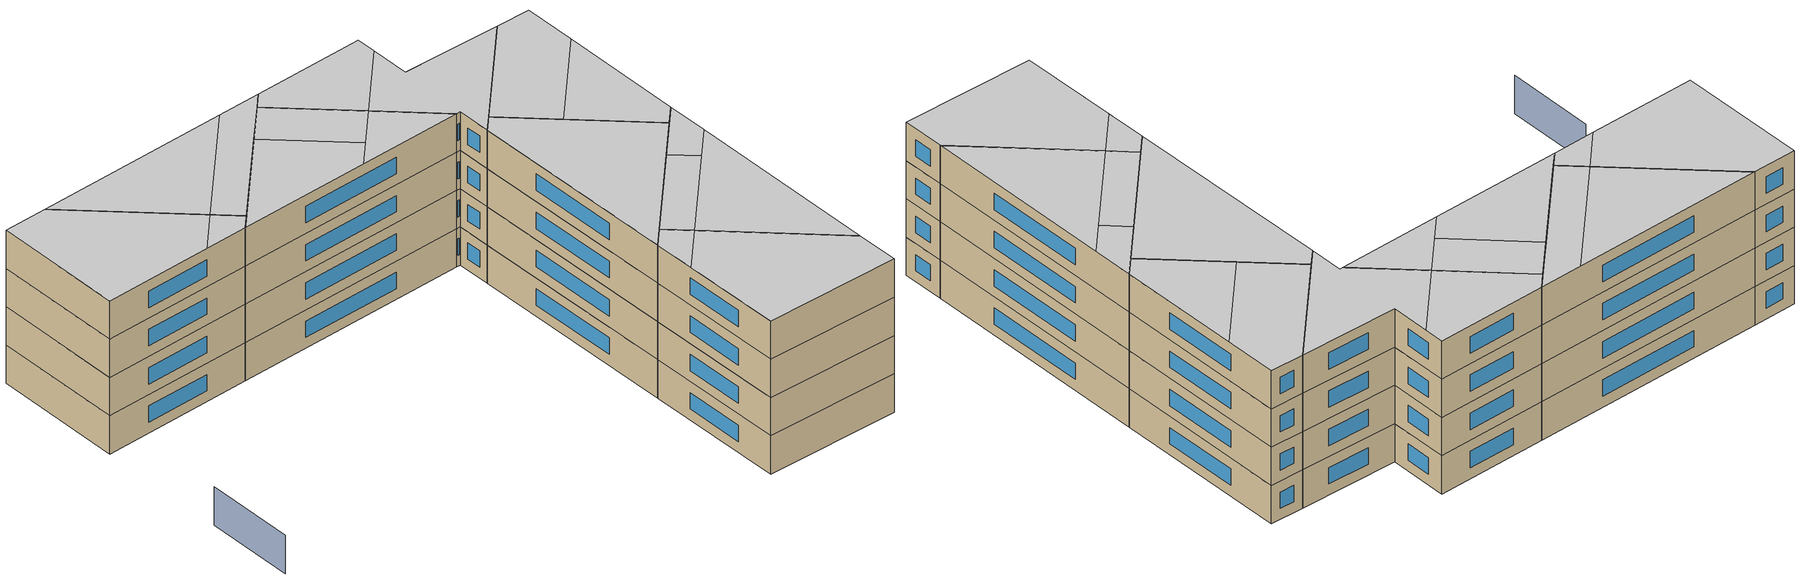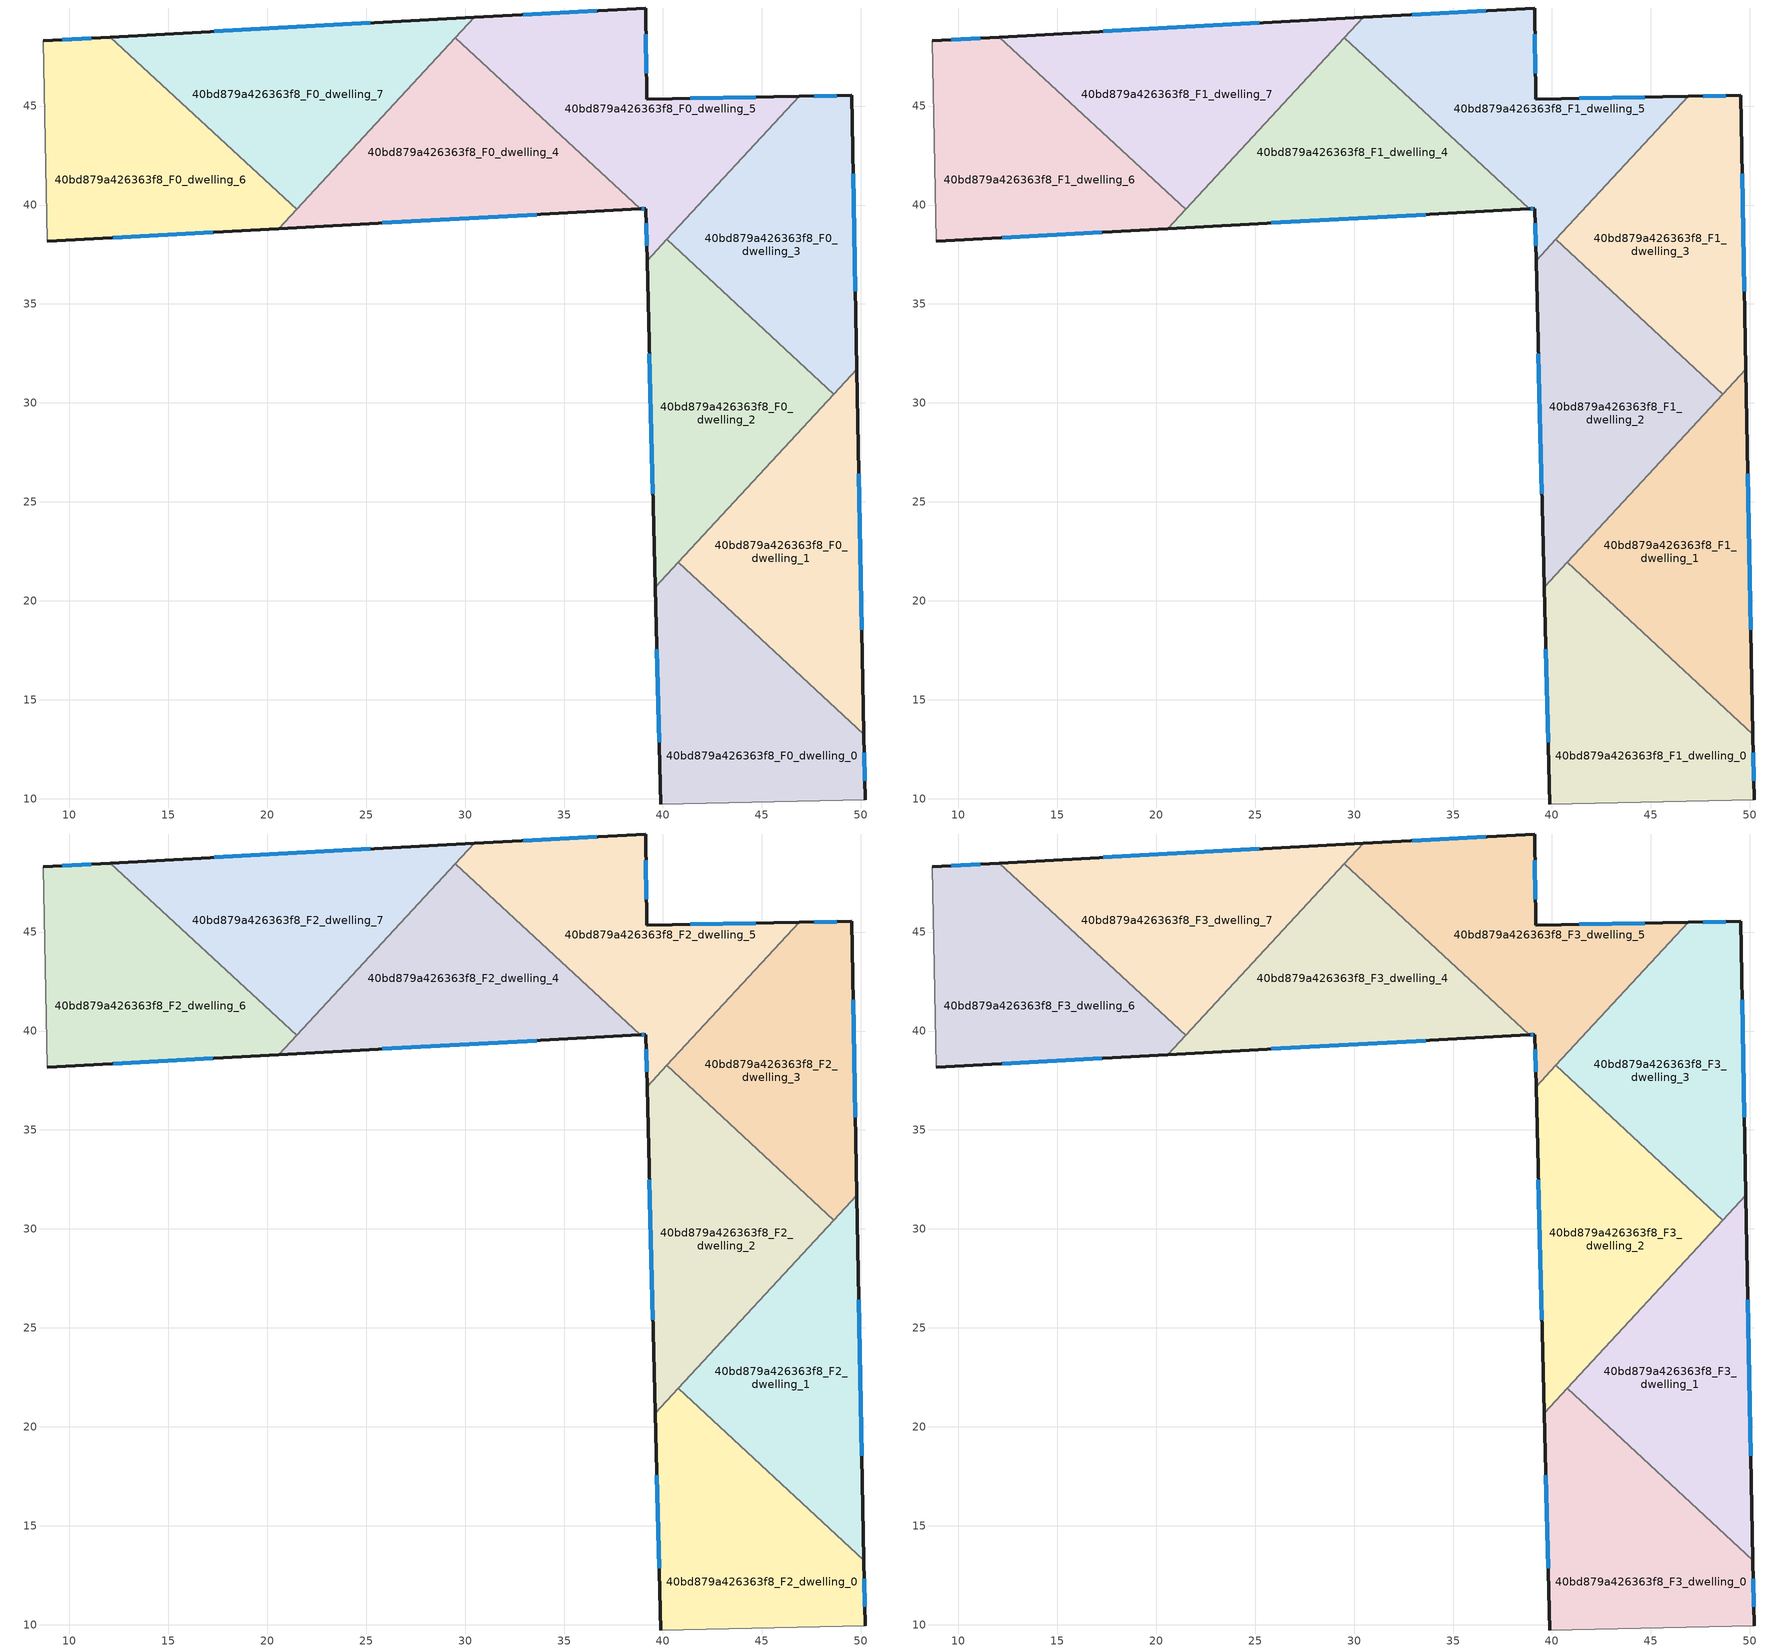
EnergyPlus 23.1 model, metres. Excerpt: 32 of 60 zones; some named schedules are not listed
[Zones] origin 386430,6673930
40bd879a426363f8_F0_dwelling_0
 floor ground (EU_floor_Construction): 50.15,13.27 50.22,9.95 39.88,9.73 39.61,20.68 40.77,21.95 z0
 wall outside (EU_wall_Construction): 50.22,9.95 50.15,13.27 / 39.61,20.68 39.88,9.73 z0:3
 wall to 40bd879a426363f8_F0_dwelling_1 (EU_wall_Construction): 50.15,13.27 40.77,21.95 z0:3
 wall adiabatic (EU_wall_Construction): 39.88,9.73 50.22,9.95 z0:3
 wall to 40bd879a426363f8_F0_dwelling_2 (EU_wall_Construction): 40.77,21.95 39.61,20.68 z0:3
 window (EU_Window_Construction): 50.2,10.9 50.17,12.32 / 39.68,17.56 39.8,12.86 z0.86:2.14
40bd879a426363f8_F0_dwelling_1
 floor ground (EU_floor_Construction): 49.8,31.7 50.15,13.27 40.77,21.95 z0
 wall outside (EU_wall_Construction): 50.15,13.27 49.8,31.7 z0:3
 wall to 40bd879a426363f8_F0_dwelling_3 (EU_wall_Construction): 49.8,31.7 48.64,30.44 z0:3
 wall to 40bd879a426363f8_F0_dwelling_2 (EU_wall_Construction): 48.64,30.44 40.77,21.95 z0:3
 window (EU_Window_Construction): 50.05,18.53 49.9,26.43 z0.86:2.14
40bd879a426363f8_F0_dwelling_2
 floor ground (EU_floor_Construction): 48.64,30.44 39.61,20.68 39.2,37.19 40.19,38.26 z0
 wall outside (EU_wall_Construction): 39.2,37.19 39.61,20.68 z0:3
 wall to 40bd879a426363f8_F0_dwelling_3 (EU_wall_Construction): 48.64,30.44 40.19,38.26 z0:3
 wall to 40bd879a426363f8_F0_dwelling_5 (EU_wall_Construction): 40.19,38.26 39.2,37.19 z0:3
 window (EU_Window_Construction): 39.32,32.48 39.49,25.4 z0.86:2.14
40bd879a426363f8_F0_dwelling_3
 floor ground (EU_floor_Construction): 49.53,45.54 49.8,31.7 48.64,30.44 40.19,38.26 46.88,45.49 z0
 wall outside (EU_wall_Construction): 49.8,31.7 49.53,45.54 46.88,45.49 z0:3
 wall to 40bd879a426363f8_F0_dwelling_5 (EU_wall_Construction): 46.88,45.49 40.19,38.26 z0:3
 window (EU_Window_Construction): 48.77,45.53 47.64,45.51 / 49.72,35.65 49.6,41.59 z0.86:2.14
40bd879a426363f8_F0_dwelling_4
 floor ground (EU_floor_Construction): 38.84,39.8 20.59,38.81 29.51,48.45 z0
 wall outside (EU_wall_Construction): 20.59,38.81 38.84,39.8 z0:3
 wall to 40bd879a426363f8_F0_dwelling_5 (EU_wall_Construction): 38.84,39.8 29.51,48.45 z0:3
 wall to 40bd879a426363f8_F0_dwelling_7 (EU_wall_Construction): 29.51,48.45 21.48,39.77 z0:3
 wall to 40bd879a426363f8_F0_dwelling_6 (EU_wall_Construction): 21.48,39.77 20.59,38.81 z0:3
 window (EU_Window_Construction): 25.81,39.09 33.63,39.52 z0.86:2.14
40bd879a426363f8_F0_dwelling_5
 floor ground (EU_floor_Construction): 46.88,45.49 39.2,37.19 39.13,39.82 38.84,39.8 29.51,48.45 30.47,49.49 39.12,49.96 39.18,45.34 z0
 wall outside (EU_wall_Construction): 38.84,39.8 39.13,39.82 39.2,37.19 / 46.88,45.49 39.18,45.34 39.12,49.96 30.47,49.49 z0:3
 wall to 40bd879a426363f8_F0_dwelling_7 (EU_wall_Construction): 30.47,49.49 29.51,48.45 z0:3
 window (EU_Window_Construction): 38.93,39.81 39.05,39.81 / 36.65,49.82 32.94,49.62 / 39.16,46.66 39.14,48.64 / 44.68,45.45 41.38,45.39 / 39.15,39.07 39.18,37.94 z0.86:2.14
40bd879a426363f8_F0_dwelling_6
 floor ground (EU_floor_Construction): 21.48,39.78 20.59,38.81 8.89,38.17 8.69,48.3 12.07,48.49 z0
 wall outside (EU_wall_Construction): 8.89,38.17 20.59,38.81 / 12.07,48.49 8.69,48.3 z0:3
 wall adiabatic (EU_wall_Construction): 8.69,48.3 8.89,38.17 z0:3
 wall to 40bd879a426363f8_F0_dwelling_7 (EU_wall_Construction): 21.48,39.78 12.07,48.49 z0:3
 window (EU_Window_Construction): 12.23,38.36 17.25,38.63 / 11.1,48.44 9.65,48.36 z0.86:2.14
40bd879a426363f8_F0_dwelling_7
 floor ground (EU_floor_Construction): 30.47,49.49 21.48,39.78 12.07,48.49 z0
 wall outside (EU_wall_Construction): 30.47,49.49 12.07,48.49 z0:3
 window (EU_Window_Construction): 25.21,49.2 17.32,48.77 z0.86:2.14
40bd879a426363f8_F1_dwelling_0
 floor to 40bd879a426363f8_F0_dwelling_0 (EU_floor_Construction): 50.15,13.27 50.22,9.95 39.88,9.73 39.61,20.68 40.77,21.95 z3
 wall outside (EU_wall_Construction): 50.22,9.95 50.15,13.27 / 39.61,20.68 39.88,9.73 z3:6
 wall to 40bd879a426363f8_F1_dwelling_1 (EU_wall_Construction): 50.15,13.27 40.77,21.95 z3:6
 wall adiabatic (EU_wall_Construction): 39.88,9.73 50.22,9.95 z3:6
 wall to 40bd879a426363f8_F1_dwelling_2 (EU_wall_Construction): 40.77,21.95 39.61,20.68 z3:6
 window (EU_Window_Construction): 50.2,10.9 50.17,12.32 / 39.68,17.56 39.8,12.86 z3.86:5.14
40bd879a426363f8_F1_dwelling_1
 floor to 40bd879a426363f8_F0_dwelling_1 (EU_floor_Construction): 49.8,31.7 50.15,13.27 40.77,21.95 z3
 wall outside (EU_wall_Construction): 50.15,13.27 49.8,31.7 z3:6
 wall to 40bd879a426363f8_F1_dwelling_3 (EU_wall_Construction): 49.8,31.7 48.64,30.44 z3:6
 wall to 40bd879a426363f8_F1_dwelling_2 (EU_wall_Construction): 48.64,30.44 40.77,21.95 z3:6
 window (EU_Window_Construction): 50.05,18.53 49.9,26.43 z3.86:5.14
40bd879a426363f8_F1_dwelling_2
 floor to 40bd879a426363f8_F0_dwelling_2 (EU_floor_Construction): 48.64,30.44 39.61,20.68 39.2,37.19 40.19,38.26 z3
 wall outside (EU_wall_Construction): 39.2,37.19 39.61,20.68 z3:6
 wall to 40bd879a426363f8_F1_dwelling_3 (EU_wall_Construction): 48.64,30.44 40.19,38.26 z3:6
 wall to 40bd879a426363f8_F1_dwelling_5 (EU_wall_Construction): 40.19,38.26 39.2,37.19 z3:6
 window (EU_Window_Construction): 39.32,32.48 39.49,25.4 z3.86:5.14
40bd879a426363f8_F1_dwelling_3
 floor to 40bd879a426363f8_F0_dwelling_3 (EU_floor_Construction): 49.53,45.54 49.8,31.7 48.64,30.44 40.19,38.26 46.88,45.49 z3
 wall outside (EU_wall_Construction): 49.8,31.7 49.53,45.54 46.88,45.49 z3:6
 wall to 40bd879a426363f8_F1_dwelling_5 (EU_wall_Construction): 46.88,45.49 40.19,38.26 z3:6
 window (EU_Window_Construction): 48.77,45.53 47.64,45.51 / 49.72,35.65 49.6,41.59 z3.86:5.14
40bd879a426363f8_F1_dwelling_4
 floor to 40bd879a426363f8_F0_dwelling_4 (EU_floor_Construction): 38.84,39.8 20.59,38.81 29.51,48.45 z3
 wall outside (EU_wall_Construction): 20.59,38.81 38.84,39.8 z3:6
 wall to 40bd879a426363f8_F1_dwelling_5 (EU_wall_Construction): 38.84,39.8 29.51,48.45 z3:6
 wall to 40bd879a426363f8_F1_dwelling_7 (EU_wall_Construction): 29.51,48.45 21.48,39.77 z3:6
 wall to 40bd879a426363f8_F1_dwelling_6 (EU_wall_Construction): 21.48,39.77 20.59,38.81 z3:6
 window (EU_Window_Construction): 25.81,39.09 33.63,39.52 z3.86:5.14
40bd879a426363f8_F1_dwelling_5
 floor to 40bd879a426363f8_F0_dwelling_5 (EU_floor_Construction): 46.88,45.49 39.2,37.19 39.13,39.82 38.84,39.8 29.51,48.45 30.47,49.49 39.12,49.96 39.18,45.34 z3
 wall outside (EU_wall_Construction): 38.84,39.8 39.13,39.82 39.2,37.19 / 46.88,45.49 39.18,45.34 39.12,49.96 30.47,49.49 z3:6
 wall to 40bd879a426363f8_F1_dwelling_7 (EU_wall_Construction): 30.47,49.49 29.51,48.45 z3:6
 window (EU_Window_Construction): 38.93,39.81 39.05,39.81 / 36.65,49.82 32.94,49.62 / 39.16,46.66 39.14,48.64 / 44.68,45.45 41.38,45.39 / 39.15,39.07 39.18,37.94 z3.86:5.14
40bd879a426363f8_F1_dwelling_6
 floor to 40bd879a426363f8_F0_dwelling_6 (EU_floor_Construction): 21.48,39.78 20.59,38.81 8.89,38.17 8.69,48.3 12.07,48.49 z3
 wall outside (EU_wall_Construction): 8.89,38.17 20.59,38.81 / 12.07,48.49 8.69,48.3 z3:6
 wall adiabatic (EU_wall_Construction): 8.69,48.3 8.89,38.17 z3:6
 wall to 40bd879a426363f8_F1_dwelling_7 (EU_wall_Construction): 21.48,39.78 12.07,48.49 z3:6
 window (EU_Window_Construction): 12.23,38.36 17.25,38.63 / 11.1,48.44 9.65,48.36 z3.86:5.14
40bd879a426363f8_F1_dwelling_7
 floor to 40bd879a426363f8_F0_dwelling_7 (EU_floor_Construction): 30.47,49.49 21.48,39.78 12.07,48.49 z3
 wall outside (EU_wall_Construction): 30.47,49.49 12.07,48.49 z3:6
 window (EU_Window_Construction): 25.21,49.2 17.32,48.77 z3.86:5.14
40bd879a426363f8_F2_dwelling_0
 floor to 40bd879a426363f8_F1_dwelling_0 (EU_floor_Construction): 50.15,13.27 50.22,9.95 39.88,9.73 39.61,20.68 40.77,21.95 z6
 wall outside (EU_wall_Construction): 50.22,9.95 50.15,13.27 / 39.61,20.68 39.88,9.73 z6:9
 wall to 40bd879a426363f8_F2_dwelling_1 (EU_wall_Construction): 50.15,13.27 40.77,21.95 z6:9
 wall adiabatic (EU_wall_Construction): 39.88,9.73 50.22,9.95 z6:9
 wall to 40bd879a426363f8_F2_dwelling_2 (EU_wall_Construction): 40.77,21.95 39.61,20.68 z6:9
 window (EU_Window_Construction): 50.2,10.9 50.17,12.32 / 39.68,17.56 39.8,12.86 z6.86:8.14
40bd879a426363f8_F2_dwelling_1
 floor to 40bd879a426363f8_F1_dwelling_1 (EU_floor_Construction): 49.8,31.7 50.15,13.27 40.77,21.95 z6
 wall outside (EU_wall_Construction): 50.15,13.27 49.8,31.7 z6:9
 wall to 40bd879a426363f8_F2_dwelling_3 (EU_wall_Construction): 49.8,31.7 48.64,30.44 z6:9
 wall to 40bd879a426363f8_F2_dwelling_2 (EU_wall_Construction): 48.64,30.44 40.77,21.95 z6:9
 window (EU_Window_Construction): 50.05,18.53 49.9,26.43 z6.86:8.14
40bd879a426363f8_F2_dwelling_2
 floor to 40bd879a426363f8_F1_dwelling_2 (EU_floor_Construction): 48.64,30.44 39.61,20.68 39.2,37.19 40.19,38.26 z6
 wall outside (EU_wall_Construction): 39.2,37.19 39.61,20.68 z6:9
 wall to 40bd879a426363f8_F2_dwelling_3 (EU_wall_Construction): 48.64,30.44 40.19,38.26 z6:9
 wall to 40bd879a426363f8_F2_dwelling_5 (EU_wall_Construction): 40.19,38.26 39.2,37.19 z6:9
 window (EU_Window_Construction): 39.32,32.48 39.49,25.4 z6.86:8.14
40bd879a426363f8_F2_dwelling_3
 floor to 40bd879a426363f8_F1_dwelling_3 (EU_floor_Construction): 49.53,45.54 49.8,31.7 48.64,30.44 40.19,38.26 46.88,45.49 z6
 wall outside (EU_wall_Construction): 49.8,31.7 49.53,45.54 46.88,45.49 z6:9
 wall to 40bd879a426363f8_F2_dwelling_5 (EU_wall_Construction): 46.88,45.49 40.19,38.26 z6:9
 window (EU_Window_Construction): 48.77,45.53 47.64,45.51 / 49.72,35.65 49.6,41.59 z6.86:8.14
40bd879a426363f8_F2_dwelling_4
 floor to 40bd879a426363f8_F1_dwelling_4 (EU_floor_Construction): 38.84,39.8 20.59,38.81 29.51,48.45 z6
 wall outside (EU_wall_Construction): 20.59,38.81 38.84,39.8 z6:9
 wall to 40bd879a426363f8_F2_dwelling_5 (EU_wall_Construction): 38.84,39.8 29.51,48.45 z6:9
 wall to 40bd879a426363f8_F2_dwelling_7 (EU_wall_Construction): 29.51,48.45 21.48,39.77 z6:9
 wall to 40bd879a426363f8_F2_dwelling_6 (EU_wall_Construction): 21.48,39.77 20.59,38.81 z6:9
 window (EU_Window_Construction): 25.81,39.09 33.63,39.52 z6.86:8.14
40bd879a426363f8_F2_dwelling_5
 floor to 40bd879a426363f8_F1_dwelling_5 (EU_floor_Construction): 46.88,45.49 39.2,37.19 39.13,39.82 38.84,39.8 29.51,48.45 30.47,49.49 39.12,49.96 39.18,45.34 z6
 wall outside (EU_wall_Construction): 38.84,39.8 39.13,39.82 39.2,37.19 / 46.88,45.49 39.18,45.34 39.12,49.96 30.47,49.49 z6:9
 wall to 40bd879a426363f8_F2_dwelling_7 (EU_wall_Construction): 30.47,49.49 29.51,48.45 z6:9
 window (EU_Window_Construction): 38.93,39.81 39.05,39.81 / 36.65,49.82 32.94,49.62 / 39.16,46.66 39.14,48.64 / 44.68,45.45 41.38,45.39 / 39.15,39.07 39.18,37.94 z6.86:8.14
40bd879a426363f8_F2_dwelling_6
 floor to 40bd879a426363f8_F1_dwelling_6 (EU_floor_Construction): 21.48,39.78 20.59,38.81 8.89,38.17 8.69,48.3 12.07,48.49 z6
 wall outside (EU_wall_Construction): 8.89,38.17 20.59,38.81 / 12.07,48.49 8.69,48.3 z6:9
 wall adiabatic (EU_wall_Construction): 8.69,48.3 8.89,38.17 z6:9
 wall to 40bd879a426363f8_F2_dwelling_7 (EU_wall_Construction): 21.48,39.78 12.07,48.49 z6:9
 window (EU_Window_Construction): 12.23,38.36 17.25,38.63 / 11.1,48.44 9.65,48.36 z6.86:8.14
40bd879a426363f8_F2_dwelling_7
 floor to 40bd879a426363f8_F1_dwelling_7 (EU_floor_Construction): 30.47,49.49 21.48,39.78 12.07,48.49 z6
 wall outside (EU_wall_Construction): 30.47,49.49 12.07,48.49 z6:9
 window (EU_Window_Construction): 25.21,49.2 17.32,48.77 z6.86:8.14
40bd879a426363f8_F3_dwelling_0
 floor to 40bd879a426363f8_F2_dwelling_0 (EU_floor_Construction): 50.15,13.27 50.22,9.95 39.88,9.73 39.61,20.68 40.77,21.95 z9
 wall outside (EU_wall_Construction): 50.22,9.95 50.15,13.27 / 39.61,20.68 39.88,9.73 z9:12
 wall to 40bd879a426363f8_F3_dwelling_1 (EU_wall_Construction): 50.15,13.27 40.77,21.95 z9:12
 wall adiabatic (EU_wall_Construction): 39.88,9.73 50.22,9.95 z9:12
 wall to 40bd879a426363f8_F3_dwelling_2 (EU_wall_Construction): 40.77,21.95 39.61,20.68 z9:12
 window (EU_Window_Construction): 50.2,10.9 50.17,12.32 / 39.68,17.56 39.8,12.86 z9.86:11.14
 ceiling to 40bd879a426363f8_F4_dwelling_0 (EU_floor_Construction): 50.22,9.95 50.15,13.27 42.44,20.41 39.69,17.44 39.88,9.73 z12
 ceiling to 40bd879a426363f8_F4_dwelling_1 (EU_floor_Construction): 39.69,17.44 42.44,20.41 40.77,21.95 39.61,20.68 z12
40bd879a426363f8_F3_dwelling_1
 floor to 40bd879a426363f8_F2_dwelling_1 (EU_floor_Construction): 49.8,31.7 50.15,13.27 40.77,21.95 z9
 wall outside (EU_wall_Construction): 50.15,13.27 49.8,31.7 z9:12
 wall to 40bd879a426363f8_F3_dwelling_3 (EU_wall_Construction): 49.8,31.7 48.64,30.44 z9:12
 wall to 40bd879a426363f8_F3_dwelling_2 (EU_wall_Construction): 48.64,30.44 40.77,21.95 z9:12
 window (EU_Window_Construction): 50.05,18.53 49.9,26.43 z9.86:11.14
 ceiling to 40bd879a426363f8_F4_dwelling_0 (EU_floor_Construction): 50.15,13.27 49.86,28.43 42.44,20.41 z12
 ceiling to 40bd879a426363f8_F4_dwelling_2 (EU_floor_Construction): 47.95,26.36 49.86,28.43 49.8,31.7 46.28,27.9 z12
 ceiling to 40bd879a426363f8_F4_dwelling_1 (EU_floor_Construction): 42.44,20.41 47.95,26.36 46.28,27.9 40.77,21.95 z12
40bd879a426363f8_F3_dwelling_2
 floor to 40bd879a426363f8_F2_dwelling_2 (EU_floor_Construction): 48.64,30.44 39.61,20.68 39.2,37.19 40.19,38.26 z9
 wall outside (EU_wall_Construction): 39.2,37.19 39.61,20.68 z9:12
 wall to 40bd879a426363f8_F3_dwelling_3 (EU_wall_Construction): 48.64,30.44 40.19,38.26 z9:12
 wall to 40bd879a426363f8_F3_dwelling_5 (EU_wall_Construction): 40.19,38.26 39.2,37.19 z9:12
 window (EU_Window_Construction): 39.32,32.48 39.49,25.4 z9.86:11.14
 ceiling adiabatic (EU_roof_Construction): 39.61,20.68 48.64,30.44 40.19,38.26 39.2,37.19 z12
40bd879a426363f8_F3_dwelling_3
 floor to 40bd879a426363f8_F2_dwelling_3 (EU_floor_Construction): 49.53,45.54 49.8,31.7 48.64,30.44 40.19,38.26 46.88,45.49 z9
 wall outside (EU_wall_Construction): 49.8,31.7 49.53,45.54 46.88,45.49 z9:12
 wall to 40bd879a426363f8_F3_dwelling_5 (EU_wall_Construction): 46.88,45.49 40.19,38.26 z9:12
 window (EU_Window_Construction): 48.77,45.53 47.64,45.51 / 49.72,35.65 49.6,41.59 z9.86:11.14
 ceiling to 40bd879a426363f8_F4_dwelling_3 (EU_floor_Construction): 43.67,35.04 49.61,41.46 49.53,45.54 46.88,45.49 40.19,38.26 z12
 ceiling adiabatic (EU_roof_Construction): 48.64,30.44 49.8,31.7 49.61,41.46 43.67,35.04 z12
40bd879a426363f8_F3_dwelling_4
 floor to 40bd879a426363f8_F2_dwelling_4 (EU_floor_Construction): 38.84,39.8 20.59,38.81 29.51,48.45 z9
 wall outside (EU_wall_Construction): 20.59,38.81 38.84,39.8 z9:12
 wall to 40bd879a426363f8_F3_dwelling_5 (EU_wall_Construction): 38.84,39.8 29.51,48.45 z9:12
 wall to 40bd879a426363f8_F3_dwelling_7 (EU_wall_Construction): 29.51,48.45 21.48,39.77 z9:12
 wall to 40bd879a426363f8_F3_dwelling_6 (EU_wall_Construction): 21.48,39.77 20.59,38.81 z9:12
 window (EU_Window_Construction): 25.81,39.09 33.63,39.52 z9.86:11.14
 ceiling to 40bd879a426363f8_F4_dwelling_4 (EU_floor_Construction): 30.75,39.36 32.35,41.09 27.15,45.9 20.59,38.81 z12
 ceiling to 40bd879a426363f8_F4_dwelling_5 (EU_floor_Construction): 32.35,41.09 34.7,43.63 29.51,48.45 27.15,45.9 z12
 ceiling to 40bd879a426363f8_F4_dwelling_3 (EU_floor_Construction): 38.84,39.8 34.7,43.63 30.75,39.36 z12
40bd879a426363f8_F3_dwelling_5
 floor to 40bd879a426363f8_F2_dwelling_5 (EU_floor_Construction): 46.88,45.49 39.2,37.19 39.13,39.82 38.84,39.8 29.51,48.45 30.47,49.49 39.12,49.96 39.18,45.34 z9
 wall outside (EU_wall_Construction): 38.84,39.8 39.13,39.82 39.2,37.19 / 46.88,45.49 39.18,45.34 39.12,49.96 30.47,49.49 z9:12
 wall to 40bd879a426363f8_F3_dwelling_7 (EU_wall_Construction): 30.47,49.49 29.51,48.45 z9:12
 window (EU_Window_Construction): 38.93,39.81 39.05,39.81 / 36.65,49.82 32.94,49.62 / 39.16,46.66 39.14,48.64 / 44.68,45.45 41.38,45.39 / 39.15,39.07 39.18,37.94 z9.86:11.14
 ceiling to 40bd879a426363f8_F4_dwelling_5 (EU_floor_Construction): 34.7,43.63 39.14,48.43 39.12,49.96 30.47,49.49 29.51,48.45 z12
 ceiling to 40bd879a426363f8_F4_dwelling_3 (EU_floor_Construction): 39.2,37.19 46.88,45.49 39.18,45.34 39.14,48.43 34.7,43.63 38.84,39.8 39.13,39.82 z12
40bd879a426363f8_F3_dwelling_6
 floor to 40bd879a426363f8_F2_dwelling_6 (EU_floor_Construction): 21.48,39.78 20.59,38.81 8.89,38.17 8.69,48.3 12.07,48.49 z9
 wall outside (EU_wall_Construction): 8.89,38.17 20.59,38.81 / 12.07,48.49 8.69,48.3 z9:12
 wall adiabatic (EU_wall_Construction): 8.69,48.3 8.89,38.17 z9:12
 wall to 40bd879a426363f8_F3_dwelling_7 (EU_wall_Construction): 21.48,39.78 12.07,48.49 z9:12
 window (EU_Window_Construction): 12.23,38.36 17.25,38.63 / 11.1,48.44 9.65,48.36 z9.86:11.14
 ceiling to 40bd879a426363f8_F4_dwelling_6 (EU_floor_Construction): 17.24,38.63 19.77,41.36 12.07,48.49 8.69,48.3 8.89,38.17 z12
 ceiling to 40bd879a426363f8_F4_dwelling_4 (EU_floor_Construction): 20.59,38.81 21.48,39.78 19.77,41.36 17.24,38.63 z12
40bd879a426363f8_F3_dwelling_7
 floor to 40bd879a426363f8_F2_dwelling_7 (EU_floor_Construction): 30.47,49.49 21.48,39.78 12.07,48.49 z9
 wall outside (EU_wall_Construction): 30.47,49.49 12.07,48.49 z9:12
 window (EU_Window_Construction): 25.21,49.2 17.32,48.77 z9.86:11.14
 ceiling to 40bd879a426363f8_F4_dwelling_6 (EU_floor_Construction): 19.77,41.36 27.12,49.31 12.07,48.49 z12
 ceiling adiabatic (EU_roof_Construction): 21.48,39.78 30.47,49.49 27.12,49.31 19.77,41.36 z12
shading: 9.09,28.03 9.22,21.07 z0:3
[Building]
EU S2 Campaign: North Axis=0; Terrain=City; Solar Distribution=FullExterior
[Site:Location]
Helsinki-Vantaa.AP: Latitude=60.317; Longitude=24.963; Time Zone=2; Elevation=54.6
[SizingPeriod:WeatherFileDays]
AnnualSizingPeriod: Begin Month=1; Begin Day of Month=1; End Month=12; End Day of Month=31; Day of Week for Start Day=Monday; Use Weather File Daylight Saving Period=No; Use Weather File Rain and Snow Indicators=No
[MATERIAL]
EU_InternalMass_Material: Roughness=MediumRough; Thickness=0.1; Conductivity=1; Density=1800; Specific Heat=900; Thermal Absorptance=0.9; Solar Absorptance=0.7; Visible Absorptance=0.7
[MATERIAL:NOMASS] Roughness=MediumRough; Thermal Absorptance=0.9; Solar Absorptance=0.7; Visible Absorptance=0.7
Name | Thermal Resistance
EU_wall_NoMass | 1.10183
EU_roof_NoMass; EU_floor_NoMass | 1.70606
[WINDOWMATERIAL:SIMPLEGLAZINGSYSTEM]
EU_Window_SimpleGlazing: UFactor=3.11035; Solar Heat Gain Coefficient=0.8; Visible Transmittance=0.8
[CONSTRUCTION]
EU_wall_Construction: EU_wall_NoMass
EU_roof_Construction: EU_roof_NoMass
EU_floor_Construction: EU_floor_NoMass
EU_Window_Construction: EU_Window_SimpleGlazing
EU_InternalMass_Construction: EU_InternalMass_Material
[ZONE] Type=1; Multiplier=1; Ceiling Height=autocalculate; Floor Area=autocalculate; Part of Total Floor Area=Yes
Name | Volume
40bd879a426363f8_F0_dwelling_0; 40bd879a426363f8_F1_dwelling_0; 40bd879a426363f8_F2_dwelling_0; 40bd879a426363f8_F3_dwelling_0 | 254.683
40bd879a426363f8_F0_dwelling_1; 40bd879a426363f8_F1_dwelling_1; 40bd879a426363f8_F2_dwelling_1; 40bd879a426363f8_F3_dwelling_1 | 254.635
40bd879a426363f8_F0_dwelling_2; 40bd879a426363f8_F1_dwelling_2; 40bd879a426363f8_F2_dwelling_2; 40bd879a426363f8_F3_dwelling_2 | 254.678
40bd879a426363f8_F0_dwelling_3; 40bd879a426363f8_F1_dwelling_3; 40bd879a426363f8_F2_dwelling_3; 40bd879a426363f8_F3_dwelling_3; 40bd879a426363f8_F0_dwelling_7; 40bd879a426363f8_F1_dwelling_7; 40bd879a426363f8_F2_dwelling_7; 40bd879a426363f8_F3_dwelling_7 | 254.64
40bd879a426363f8_F0_dwelling_4; 40bd879a426363f8_F1_dwelling_4; 40bd879a426363f8_F2_dwelling_4; 40bd879a426363f8_F3_dwelling_4 | 250.55
40bd879a426363f8_F0_dwelling_5; 40bd879a426363f8_F1_dwelling_5; 40bd879a426363f8_F2_dwelling_5; 40bd879a426363f8_F3_dwelling_5 | 258.778
40bd879a426363f8_F0_dwelling_6; 40bd879a426363f8_F1_dwelling_6; 40bd879a426363f8_F2_dwelling_6; 40bd879a426363f8_F3_dwelling_6 | 254.648
[INTERNALMASS] Construction=EU_InternalMass_Construction
Name | Zone or ZoneList | Surface Area
40bd879a426363f8_F0_dwelling_0_EU_InternalMass | 40bd879a426363f8_F0_dwelling_0 | 84.8946
40bd879a426363f8_F0_dwelling_1_EU_InternalMass | 40bd879a426363f8_F0_dwelling_1 | 84.8785
40bd879a426363f8_F0_dwelling_2_EU_InternalMass | 40bd879a426363f8_F0_dwelling_2 | 84.8929
40bd879a426363f8_F0_dwelling_3_EU_InternalMass | 40bd879a426363f8_F0_dwelling_3 | 84.8802
40bd879a426363f8_F0_dwelling_4_EU_InternalMass | 40bd879a426363f8_F0_dwelling_4 | 83.5165
40bd879a426363f8_F0_dwelling_5_EU_InternalMass | 40bd879a426363f8_F0_dwelling_5 | 86.259
40bd879a426363f8_F0_dwelling_6_EU_InternalMass | 40bd879a426363f8_F0_dwelling_6 | 84.8827
40bd879a426363f8_F0_dwelling_7_EU_InternalMass | 40bd879a426363f8_F0_dwelling_7 | 84.8803
40bd879a426363f8_F1_dwelling_0_EU_InternalMass | 40bd879a426363f8_F1_dwelling_0 | 84.8946
40bd879a426363f8_F1_dwelling_1_EU_InternalMass | 40bd879a426363f8_F1_dwelling_1 | 84.8785
40bd879a426363f8_F1_dwelling_2_EU_InternalMass | 40bd879a426363f8_F1_dwelling_2 | 84.8929
40bd879a426363f8_F1_dwelling_3_EU_InternalMass | 40bd879a426363f8_F1_dwelling_3 | 84.8802
40bd879a426363f8_F1_dwelling_4_EU_InternalMass | 40bd879a426363f8_F1_dwelling_4 | 83.5165
40bd879a426363f8_F1_dwelling_5_EU_InternalMass | 40bd879a426363f8_F1_dwelling_5 | 86.259
40bd879a426363f8_F1_dwelling_6_EU_InternalMass | 40bd879a426363f8_F1_dwelling_6 | 84.8827
40bd879a426363f8_F1_dwelling_7_EU_InternalMass | 40bd879a426363f8_F1_dwelling_7 | 84.8803
40bd879a426363f8_F2_dwelling_0_EU_InternalMass | 40bd879a426363f8_F2_dwelling_0 | 84.8946
40bd879a426363f8_F2_dwelling_1_EU_InternalMass | 40bd879a426363f8_F2_dwelling_1 | 84.8785
40bd879a426363f8_F2_dwelling_2_EU_InternalMass | 40bd879a426363f8_F2_dwelling_2 | 84.8929
40bd879a426363f8_F2_dwelling_3_EU_InternalMass | 40bd879a426363f8_F2_dwelling_3 | 84.8802
40bd879a426363f8_F2_dwelling_4_EU_InternalMass | 40bd879a426363f8_F2_dwelling_4 | 83.5165
40bd879a426363f8_F2_dwelling_5_EU_InternalMass | 40bd879a426363f8_F2_dwelling_5 | 86.259
40bd879a426363f8_F2_dwelling_6_EU_InternalMass | 40bd879a426363f8_F2_dwelling_6 | 84.8827
40bd879a426363f8_F2_dwelling_7_EU_InternalMass | 40bd879a426363f8_F2_dwelling_7 | 84.8803
40bd879a426363f8_F3_dwelling_0_EU_InternalMass | 40bd879a426363f8_F3_dwelling_0 | 84.8946
40bd879a426363f8_F3_dwelling_1_EU_InternalMass | 40bd879a426363f8_F3_dwelling_1 | 84.8785
40bd879a426363f8_F3_dwelling_2_EU_InternalMass | 40bd879a426363f8_F3_dwelling_2 | 84.8929
40bd879a426363f8_F3_dwelling_3_EU_InternalMass | 40bd879a426363f8_F3_dwelling_3 | 84.8802
40bd879a426363f8_F3_dwelling_4_EU_InternalMass | 40bd879a426363f8_F3_dwelling_4 | 83.5165
40bd879a426363f8_F3_dwelling_5_EU_InternalMass | 40bd879a426363f8_F3_dwelling_5 | 86.259
40bd879a426363f8_F3_dwelling_6_EU_InternalMass | 40bd879a426363f8_F3_dwelling_6 | 84.8827
40bd879a426363f8_F3_dwelling_7_EU_InternalMass | 40bd879a426363f8_F3_dwelling_7 | 84.8803
[OTHEREQUIPMENT] Fuel Type=Electricity; Design Level Calculation Method=Watts/Area; Power per Zone Floor Area=1; Fraction Latent=0; Fraction Radiant=0; Fraction Lost=0; Carbon Dioxide Generation Rate=0; EndUse Subcategory=EU_Step8_InternalGains
Name | Zone or ZoneList or Space or SpaceList | Schedule
EU_Step8_InternalGain_40bd879a426363f8_F0_dwelling_0_f000 | 40bd879a426363f8_F0_dwelling_0 | EU_Step8_GainSchedule_40bd879a426363f8_F0_dwelling_0_f000
EU_Step8_InternalGain_40bd879a426363f8_F0_dwelling_1_f000 | 40bd879a426363f8_F0_dwelling_1 | EU_Step8_GainSchedule_40bd879a426363f8_F0_dwelling_1_f000
EU_Step8_InternalGain_40bd879a426363f8_F0_dwelling_2_f000 | 40bd879a426363f8_F0_dwelling_2 | EU_Step8_GainSchedule_40bd879a426363f8_F0_dwelling_2_f000
EU_Step8_InternalGain_40bd879a426363f8_F0_dwelling_3_f000 | 40bd879a426363f8_F0_dwelling_3 | EU_Step8_GainSchedule_40bd879a426363f8_F0_dwelling_3_f000
EU_Step8_InternalGain_40bd879a426363f8_F0_dwelling_4_f000 | 40bd879a426363f8_F0_dwelling_4 | EU_Step8_GainSchedule_40bd879a426363f8_F0_dwelling_4_f000
EU_Step8_InternalGain_40bd879a426363f8_F0_dwelling_5_f000 | 40bd879a426363f8_F0_dwelling_5 | EU_Step8_GainSchedule_40bd879a426363f8_F0_dwelling_5_f000
EU_Step8_InternalGain_40bd879a426363f8_F0_dwelling_6_f000 | 40bd879a426363f8_F0_dwelling_6 | EU_Step8_GainSchedule_40bd879a426363f8_F0_dwelling_6_f000
EU_Step8_InternalGain_40bd879a426363f8_F0_dwelling_7_f000 | 40bd879a426363f8_F0_dwelling_7 | EU_Step8_GainSchedule_40bd879a426363f8_F0_dwelling_7_f000
EU_Step8_InternalGain_40bd879a426363f8_F1_dwelling_0_f000 | 40bd879a426363f8_F1_dwelling_0 | EU_Step8_GainSchedule_40bd879a426363f8_F1_dwelling_0_f000
EU_Step8_InternalGain_40bd879a426363f8_F1_dwelling_1_f000 | 40bd879a426363f8_F1_dwelling_1 | EU_Step8_GainSchedule_40bd879a426363f8_F1_dwelling_1_f000
EU_Step8_InternalGain_40bd879a426363f8_F1_dwelling_2_f000 | 40bd879a426363f8_F1_dwelling_2 | EU_Step8_GainSchedule_40bd879a426363f8_F1_dwelling_2_f000
EU_Step8_InternalGain_40bd879a426363f8_F1_dwelling_3_f000 | 40bd879a426363f8_F1_dwelling_3 | EU_Step8_GainSchedule_40bd879a426363f8_F1_dwelling_3_f000
EU_Step8_InternalGain_40bd879a426363f8_F1_dwelling_4_f000 | 40bd879a426363f8_F1_dwelling_4 | EU_Step8_GainSchedule_40bd879a426363f8_F1_dwelling_4_f000
EU_Step8_InternalGain_40bd879a426363f8_F1_dwelling_5_f000 | 40bd879a426363f8_F1_dwelling_5 | EU_Step8_GainSchedule_40bd879a426363f8_F1_dwelling_5_f000
EU_Step8_InternalGain_40bd879a426363f8_F1_dwelling_6_f000 | 40bd879a426363f8_F1_dwelling_6 | EU_Step8_GainSchedule_40bd879a426363f8_F1_dwelling_6_f000
EU_Step8_InternalGain_40bd879a426363f8_F1_dwelling_7_f000 | 40bd879a426363f8_F1_dwelling_7 | EU_Step8_GainSchedule_40bd879a426363f8_F1_dwelling_7_f000
EU_Step8_InternalGain_40bd879a426363f8_F2_dwelling_0_f000 | 40bd879a426363f8_F2_dwelling_0 | EU_Step8_GainSchedule_40bd879a426363f8_F2_dwelling_0_f000
EU_Step8_InternalGain_40bd879a426363f8_F2_dwelling_1_f000 | 40bd879a426363f8_F2_dwelling_1 | EU_Step8_GainSchedule_40bd879a426363f8_F2_dwelling_1_f000
EU_Step8_InternalGain_40bd879a426363f8_F2_dwelling_2_f000 | 40bd879a426363f8_F2_dwelling_2 | EU_Step8_GainSchedule_40bd879a426363f8_F2_dwelling_2_f000
EU_Step8_InternalGain_40bd879a426363f8_F2_dwelling_3_f000 | 40bd879a426363f8_F2_dwelling_3 | EU_Step8_GainSchedule_40bd879a426363f8_F2_dwelling_3_f000
EU_Step8_InternalGain_40bd879a426363f8_F2_dwelling_4_f000 | 40bd879a426363f8_F2_dwelling_4 | EU_Step8_GainSchedule_40bd879a426363f8_F2_dwelling_4_f000
EU_Step8_InternalGain_40bd879a426363f8_F2_dwelling_5_f000 | 40bd879a426363f8_F2_dwelling_5 | EU_Step8_GainSchedule_40bd879a426363f8_F2_dwelling_5_f000
EU_Step8_InternalGain_40bd879a426363f8_F2_dwelling_6_f000 | 40bd879a426363f8_F2_dwelling_6 | EU_Step8_GainSchedule_40bd879a426363f8_F2_dwelling_6_f000
EU_Step8_InternalGain_40bd879a426363f8_F2_dwelling_7_f000 | 40bd879a426363f8_F2_dwelling_7 | EU_Step8_GainSchedule_40bd879a426363f8_F2_dwelling_7_f000
EU_Step8_InternalGain_40bd879a426363f8_F3_dwelling_0_f000 | 40bd879a426363f8_F3_dwelling_0 | EU_Step8_GainSchedule_40bd879a426363f8_F3_dwelling_0_f000
EU_Step8_InternalGain_40bd879a426363f8_F3_dwelling_1_f000 | 40bd879a426363f8_F3_dwelling_1 | EU_Step8_GainSchedule_40bd879a426363f8_F3_dwelling_1_f000
EU_Step8_InternalGain_40bd879a426363f8_F3_dwelling_2_f000 | 40bd879a426363f8_F3_dwelling_2 | EU_Step8_GainSchedule_40bd879a426363f8_F3_dwelling_2_f000
EU_Step8_InternalGain_40bd879a426363f8_F3_dwelling_3_f000 | 40bd879a426363f8_F3_dwelling_3 | EU_Step8_GainSchedule_40bd879a426363f8_F3_dwelling_3_f000
EU_Step8_InternalGain_40bd879a426363f8_F3_dwelling_4_f000 | 40bd879a426363f8_F3_dwelling_4 | EU_Step8_GainSchedule_40bd879a426363f8_F3_dwelling_4_f000
EU_Step8_InternalGain_40bd879a426363f8_F3_dwelling_5_f000 | 40bd879a426363f8_F3_dwelling_5 | EU_Step8_GainSchedule_40bd879a426363f8_F3_dwelling_5_f000
EU_Step8_InternalGain_40bd879a426363f8_F3_dwelling_6_f000 | 40bd879a426363f8_F3_dwelling_6 | EU_Step8_GainSchedule_40bd879a426363f8_F3_dwelling_6_f000
EU_Step8_InternalGain_40bd879a426363f8_F3_dwelling_7_f000 | 40bd879a426363f8_F3_dwelling_7 | EU_Step8_GainSchedule_40bd879a426363f8_F3_dwelling_7_f000
[ZONEVENTILATION:DESIGNFLOWRATE] Schedule=EU_AlwaysOn; Design Flow Rate Calculation Method=AirChanges/Hour; Air Changes per Hour=0.756316; Ventilation Type=Natural; Fan Pressure Rise=0; Fan Total Efficiency=1; Constant Term Coefficient=1; Temperature Term Coefficient=0; Velocity Term Coefficient=0; Velocity Squared Term Coefficient=0; Minimum Indoor Temperature=-100; Maximum Indoor Temperature=100; Delta Temperature=-100; Minimum Outdoor Temperature=-100; Maximum Outdoor Temperature=100; Maximum Wind Speed=40
Name | Zone or ZoneList or Space or SpaceList
EU_ConstantAir_40bd879a426363f8_F0_dwelling_0 | 40bd879a426363f8_F0_dwelling_0
EU_ConstantAir_40bd879a426363f8_F0_dwelling_1 | 40bd879a426363f8_F0_dwelling_1
EU_ConstantAir_40bd879a426363f8_F0_dwelling_2 | 40bd879a426363f8_F0_dwelling_2
EU_ConstantAir_40bd879a426363f8_F0_dwelling_3 | 40bd879a426363f8_F0_dwelling_3
EU_ConstantAir_40bd879a426363f8_F0_dwelling_4 | 40bd879a426363f8_F0_dwelling_4
EU_ConstantAir_40bd879a426363f8_F0_dwelling_5 | 40bd879a426363f8_F0_dwelling_5
EU_ConstantAir_40bd879a426363f8_F0_dwelling_6 | 40bd879a426363f8_F0_dwelling_6
EU_ConstantAir_40bd879a426363f8_F0_dwelling_7 | 40bd879a426363f8_F0_dwelling_7
EU_ConstantAir_40bd879a426363f8_F1_dwelling_0 | 40bd879a426363f8_F1_dwelling_0
EU_ConstantAir_40bd879a426363f8_F1_dwelling_1 | 40bd879a426363f8_F1_dwelling_1
EU_ConstantAir_40bd879a426363f8_F1_dwelling_2 | 40bd879a426363f8_F1_dwelling_2
EU_ConstantAir_40bd879a426363f8_F1_dwelling_3 | 40bd879a426363f8_F1_dwelling_3
EU_ConstantAir_40bd879a426363f8_F1_dwelling_4 | 40bd879a426363f8_F1_dwelling_4
EU_ConstantAir_40bd879a426363f8_F1_dwelling_5 | 40bd879a426363f8_F1_dwelling_5
EU_ConstantAir_40bd879a426363f8_F1_dwelling_6 | 40bd879a426363f8_F1_dwelling_6
EU_ConstantAir_40bd879a426363f8_F1_dwelling_7 | 40bd879a426363f8_F1_dwelling_7
EU_ConstantAir_40bd879a426363f8_F2_dwelling_0 | 40bd879a426363f8_F2_dwelling_0
EU_ConstantAir_40bd879a426363f8_F2_dwelling_1 | 40bd879a426363f8_F2_dwelling_1
EU_ConstantAir_40bd879a426363f8_F2_dwelling_2 | 40bd879a426363f8_F2_dwelling_2
EU_ConstantAir_40bd879a426363f8_F2_dwelling_3 | 40bd879a426363f8_F2_dwelling_3
EU_ConstantAir_40bd879a426363f8_F2_dwelling_4 | 40bd879a426363f8_F2_dwelling_4
EU_ConstantAir_40bd879a426363f8_F2_dwelling_5 | 40bd879a426363f8_F2_dwelling_5
EU_ConstantAir_40bd879a426363f8_F2_dwelling_6 | 40bd879a426363f8_F2_dwelling_6
EU_ConstantAir_40bd879a426363f8_F2_dwelling_7 | 40bd879a426363f8_F2_dwelling_7
EU_ConstantAir_40bd879a426363f8_F3_dwelling_0 | 40bd879a426363f8_F3_dwelling_0
EU_ConstantAir_40bd879a426363f8_F3_dwelling_1 | 40bd879a426363f8_F3_dwelling_1
EU_ConstantAir_40bd879a426363f8_F3_dwelling_2 | 40bd879a426363f8_F3_dwelling_2
EU_ConstantAir_40bd879a426363f8_F3_dwelling_3 | 40bd879a426363f8_F3_dwelling_3
EU_ConstantAir_40bd879a426363f8_F3_dwelling_4 | 40bd879a426363f8_F3_dwelling_4
EU_ConstantAir_40bd879a426363f8_F3_dwelling_5 | 40bd879a426363f8_F3_dwelling_5
EU_ConstantAir_40bd879a426363f8_F3_dwelling_6 | 40bd879a426363f8_F3_dwelling_6
EU_ConstantAir_40bd879a426363f8_F3_dwelling_7 | 40bd879a426363f8_F3_dwelling_7
[HVACTEMPLATE:ZONE:IDEALLOADSAIRSYSTEM] System Availability Schedule=EU_AlwaysOn; Maximum Heating Supply Air Temperature=50; Minimum Cooling Supply Air Temperature=13; Maximum Heating Supply Air Humidity Ratio=0.0156; Minimum Cooling Supply Air Humidity Ratio=0.0077; Heating Limit=NoLimit; Cooling Limit=NoLimit; Heating Availability Schedule=EU_AlwaysOn; Cooling Availability Schedule=EU_CoolingOff; Dehumidification Control Type=ConstantSensibleHeatRatio; Cooling Sensible Heat Ratio=0.7; Dehumidification Setpoint=60; Humidification Control Type=None; Humidification Setpoint=30; Outdoor Air Method=None; Outdoor Air Flow Rate per Person=0.00944; Outdoor Air Flow Rate per Zone Floor Area=0; Outdoor Air Flow Rate per Zone=0; Demand Controlled Ventilation Type=None; Outdoor Air Economizer Type=NoEconomizer; Heat Recovery Type=None; Sensible Heat Recovery Effectiveness=0.7; Latent Heat Recovery Effectiveness=0.65
Name | Template Thermostat
40bd879a426363f8_F0_dwelling_0 | EU_HeatOnly_40bd879a426363f8_F0_dwelling_0
40bd879a426363f8_F0_dwelling_1 | EU_HeatOnly_40bd879a426363f8_F0_dwelling_1
40bd879a426363f8_F0_dwelling_2 | EU_HeatOnly_40bd879a426363f8_F0_dwelling_2
40bd879a426363f8_F0_dwelling_3 | EU_HeatOnly_40bd879a426363f8_F0_dwelling_3
40bd879a426363f8_F0_dwelling_4 | EU_HeatOnly_40bd879a426363f8_F0_dwelling_4
40bd879a426363f8_F0_dwelling_5 | EU_HeatOnly_40bd879a426363f8_F0_dwelling_5
40bd879a426363f8_F0_dwelling_6 | EU_HeatOnly_40bd879a426363f8_F0_dwelling_6
40bd879a426363f8_F0_dwelling_7 | EU_HeatOnly_40bd879a426363f8_F0_dwelling_7
40bd879a426363f8_F1_dwelling_0 | EU_HeatOnly_40bd879a426363f8_F1_dwelling_0
40bd879a426363f8_F1_dwelling_1 | EU_HeatOnly_40bd879a426363f8_F1_dwelling_1
40bd879a426363f8_F1_dwelling_2 | EU_HeatOnly_40bd879a426363f8_F1_dwelling_2
40bd879a426363f8_F1_dwelling_3 | EU_HeatOnly_40bd879a426363f8_F1_dwelling_3
40bd879a426363f8_F1_dwelling_4 | EU_HeatOnly_40bd879a426363f8_F1_dwelling_4
40bd879a426363f8_F1_dwelling_5 | EU_HeatOnly_40bd879a426363f8_F1_dwelling_5
40bd879a426363f8_F1_dwelling_6 | EU_HeatOnly_40bd879a426363f8_F1_dwelling_6
40bd879a426363f8_F1_dwelling_7 | EU_HeatOnly_40bd879a426363f8_F1_dwelling_7
40bd879a426363f8_F2_dwelling_0 | EU_HeatOnly_40bd879a426363f8_F2_dwelling_0
40bd879a426363f8_F2_dwelling_1 | EU_HeatOnly_40bd879a426363f8_F2_dwelling_1
40bd879a426363f8_F2_dwelling_2 | EU_HeatOnly_40bd879a426363f8_F2_dwelling_2
40bd879a426363f8_F2_dwelling_3 | EU_HeatOnly_40bd879a426363f8_F2_dwelling_3
40bd879a426363f8_F2_dwelling_4 | EU_HeatOnly_40bd879a426363f8_F2_dwelling_4
40bd879a426363f8_F2_dwelling_5 | EU_HeatOnly_40bd879a426363f8_F2_dwelling_5
40bd879a426363f8_F2_dwelling_6 | EU_HeatOnly_40bd879a426363f8_F2_dwelling_6
40bd879a426363f8_F2_dwelling_7 | EU_HeatOnly_40bd879a426363f8_F2_dwelling_7
40bd879a426363f8_F3_dwelling_0 | EU_HeatOnly_40bd879a426363f8_F3_dwelling_0
40bd879a426363f8_F3_dwelling_1 | EU_HeatOnly_40bd879a426363f8_F3_dwelling_1
40bd879a426363f8_F3_dwelling_2 | EU_HeatOnly_40bd879a426363f8_F3_dwelling_2
40bd879a426363f8_F3_dwelling_3 | EU_HeatOnly_40bd879a426363f8_F3_dwelling_3
40bd879a426363f8_F3_dwelling_4 | EU_HeatOnly_40bd879a426363f8_F3_dwelling_4
40bd879a426363f8_F3_dwelling_5 | EU_HeatOnly_40bd879a426363f8_F3_dwelling_5
40bd879a426363f8_F3_dwelling_6 | EU_HeatOnly_40bd879a426363f8_F3_dwelling_6
40bd879a426363f8_F3_dwelling_7 | EU_HeatOnly_40bd879a426363f8_F3_dwelling_7
[SIZING:ZONE] Zone Cooling Design Supply Air Temperature Input Method=SupplyAirTemperature; Zone Cooling Design Supply Air Temperature=13; Zone Heating Design Supply Air Temperature Input Method=SupplyAirTemperature; Zone Heating Design Supply Air Temperature=50; Zone Cooling Design Supply Air Humidity Ratio=0.008; Zone Heating Design Supply Air Humidity Ratio=0.008; Cooling Design Air Flow Method=DesignDay; Cooling Design Air Flow Rate=0; Cooling Minimum Air Flow per Zone Floor Area=0.000762; Cooling Minimum Air Flow=0; Cooling Minimum Air Flow Fraction=0.2; Heating Design Air Flow Method=DesignDay; Heating Design Air Flow Rate=0; Heating Maximum Air Flow per Zone Floor Area=0.002032; Heating Maximum Air Flow=0.141576; Heating Maximum Air Flow Fraction=0.3; Account for Dedicated Outdoor Air System=No; Dedicated Outdoor Air System Control Strategy=NeutralSupplyAir; Dedicated Outdoor Air Low Setpoint Temperature for Design=autosize; Dedicated Outdoor Air High Setpoint Temperature for Design=autosize; Zone Load Sizing Method=Sensible Load Only No Latent Load; Zone Latent Cooling Design Supply Air Humidity Ratio Input Method=HumidityRatioDifference; Zone Cooling Design Supply Air Humidity Ratio Difference=0.005; Zone Latent Heating Design Supply Air Humidity Ratio Input Method=HumidityRatioDifference; Zone Humidification Design Supply Air Humidity Ratio Difference=0.005
40bd879a426363f8_F0_dwelling_0; 40bd879a426363f8_F0_dwelling_1; 40bd879a426363f8_F0_dwelling_2; 40bd879a426363f8_F0_dwelling_3; 40bd879a426363f8_F0_dwelling_4; 40bd879a426363f8_F0_dwelling_5; 40bd879a426363f8_F0_dwelling_6; 40bd879a426363f8_F0_dwelling_7; 40bd879a426363f8_F1_dwelling_0; 40bd879a426363f8_F1_dwelling_1; 40bd879a426363f8_F1_dwelling_2; 40bd879a426363f8_F1_dwelling_3; 40bd879a426363f8_F1_dwelling_4; 40bd879a426363f8_F1_dwelling_5; 40bd879a426363f8_F1_dwelling_6; 40bd879a426363f8_F1_dwelling_7; 40bd879a426363f8_F2_dwelling_0; 40bd879a426363f8_F2_dwelling_1; 40bd879a426363f8_F2_dwelling_2; 40bd879a426363f8_F2_dwelling_3; 40bd879a426363f8_F2_dwelling_4; 40bd879a426363f8_F2_dwelling_5; 40bd879a426363f8_F2_dwelling_6; 40bd879a426363f8_F2_dwelling_7; 40bd879a426363f8_F3_dwelling_0; 40bd879a426363f8_F3_dwelling_1; 40bd879a426363f8_F3_dwelling_2; 40bd879a426363f8_F3_dwelling_3; 40bd879a426363f8_F3_dwelling_4; 40bd879a426363f8_F3_dwelling_5; 40bd879a426363f8_F3_dwelling_6; 40bd879a426363f8_F3_dwelling_7
[SCHEDULE:FILE] Column Number=1; Rows to Skip at Top=0; Number of Hours of Data=8760; Column Separator=Comma; Interpolate to Timestep=No; Minutes per Item=60; Adjust Schedule for Daylight Savings=Yes
Name | File
EU_Step8_GainSchedule_40bd879a426363f8_F0_dwelling_0_f000 | ../../schedules/40bd879a426363f8/40bd879a426363f8_F0_dwelling_0_f000_gain.csv
EU_Step8_GainSchedule_40bd879a426363f8_F0_dwelling_1_f000 | ../../schedules/40bd879a426363f8/40bd879a426363f8_F0_dwelling_1_f000_gain.csv
EU_Step8_GainSchedule_40bd879a426363f8_F0_dwelling_2_f000 | ../../schedules/40bd879a426363f8/40bd879a426363f8_F0_dwelling_2_f000_gain.csv
EU_Step8_GainSchedule_40bd879a426363f8_F0_dwelling_3_f000 | ../../schedules/40bd879a426363f8/40bd879a426363f8_F0_dwelling_3_f000_gain.csv
EU_Step8_GainSchedule_40bd879a426363f8_F0_dwelling_4_f000 | ../../schedules/40bd879a426363f8/40bd879a426363f8_F0_dwelling_4_f000_gain.csv
EU_Step8_GainSchedule_40bd879a426363f8_F0_dwelling_5_f000 | ../../schedules/40bd879a426363f8/40bd879a426363f8_F0_dwelling_5_f000_gain.csv
EU_Step8_GainSchedule_40bd879a426363f8_F0_dwelling_6_f000 | ../../schedules/40bd879a426363f8/40bd879a426363f8_F0_dwelling_6_f000_gain.csv
EU_Step8_GainSchedule_40bd879a426363f8_F0_dwelling_7_f000 | ../../schedules/40bd879a426363f8/40bd879a426363f8_F0_dwelling_7_f000_gain.csv
EU_Step8_GainSchedule_40bd879a426363f8_F1_dwelling_0_f000 | ../../schedules/40bd879a426363f8/40bd879a426363f8_F1_dwelling_0_f000_gain.csv
EU_Step8_GainSchedule_40bd879a426363f8_F1_dwelling_1_f000 | ../../schedules/40bd879a426363f8/40bd879a426363f8_F1_dwelling_1_f000_gain.csv
EU_Step8_GainSchedule_40bd879a426363f8_F1_dwelling_2_f000 | ../../schedules/40bd879a426363f8/40bd879a426363f8_F1_dwelling_2_f000_gain.csv
EU_Step8_GainSchedule_40bd879a426363f8_F1_dwelling_3_f000 | ../../schedules/40bd879a426363f8/40bd879a426363f8_F1_dwelling_3_f000_gain.csv
EU_Step8_GainSchedule_40bd879a426363f8_F1_dwelling_4_f000 | ../../schedules/40bd879a426363f8/40bd879a426363f8_F1_dwelling_4_f000_gain.csv
EU_Step8_GainSchedule_40bd879a426363f8_F1_dwelling_5_f000 | ../../schedules/40bd879a426363f8/40bd879a426363f8_F1_dwelling_5_f000_gain.csv
EU_Step8_GainSchedule_40bd879a426363f8_F1_dwelling_6_f000 | ../../schedules/40bd879a426363f8/40bd879a426363f8_F1_dwelling_6_f000_gain.csv
EU_Step8_GainSchedule_40bd879a426363f8_F1_dwelling_7_f000 | ../../schedules/40bd879a426363f8/40bd879a426363f8_F1_dwelling_7_f000_gain.csv
EU_Step8_GainSchedule_40bd879a426363f8_F2_dwelling_0_f000 | ../../schedules/40bd879a426363f8/40bd879a426363f8_F2_dwelling_0_f000_gain.csv
EU_Step8_GainSchedule_40bd879a426363f8_F2_dwelling_1_f000 | ../../schedules/40bd879a426363f8/40bd879a426363f8_F2_dwelling_1_f000_gain.csv
EU_Step8_GainSchedule_40bd879a426363f8_F2_dwelling_2_f000 | ../../schedules/40bd879a426363f8/40bd879a426363f8_F2_dwelling_2_f000_gain.csv
EU_Step8_GainSchedule_40bd879a426363f8_F2_dwelling_3_f000 | ../../schedules/40bd879a426363f8/40bd879a426363f8_F2_dwelling_3_f000_gain.csv
EU_Step8_GainSchedule_40bd879a426363f8_F2_dwelling_4_f000 | ../../schedules/40bd879a426363f8/40bd879a426363f8_F2_dwelling_4_f000_gain.csv
EU_Step8_GainSchedule_40bd879a426363f8_F2_dwelling_5_f000 | ../../schedules/40bd879a426363f8/40bd879a426363f8_F2_dwelling_5_f000_gain.csv
EU_Step8_GainSchedule_40bd879a426363f8_F2_dwelling_6_f000 | ../../schedules/40bd879a426363f8/40bd879a426363f8_F2_dwelling_6_f000_gain.csv
EU_Step8_GainSchedule_40bd879a426363f8_F2_dwelling_7_f000 | ../../schedules/40bd879a426363f8/40bd879a426363f8_F2_dwelling_7_f000_gain.csv
EU_Step8_GainSchedule_40bd879a426363f8_F3_dwelling_0_f000 | ../../schedules/40bd879a426363f8/40bd879a426363f8_F3_dwelling_0_f000_gain.csv
